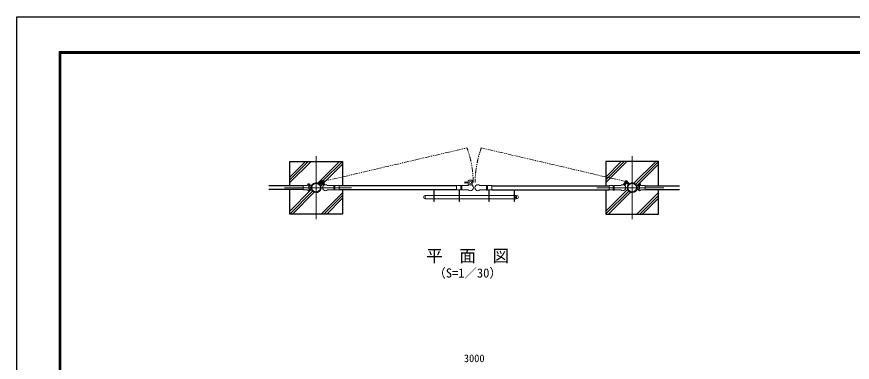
# Model space of a CAD drawing. Units: millimetres, scale not verified. Extents: x -6300 to 6300, y -4455 to 4455.
# Drawn here: x -6300 to 1629, y 1174 to 4455 of the extents above; entities that cross this region are included whole.
import ezdxf
from ezdxf.enums import TextEntityAlignment as Align

# ---------------------------------------------------------------- set-up
doc = ezdxf.new("R2010")
doc.units = ezdxf.units.MM
doc.header["$LTSCALE"] = 20
doc.linetypes.add('USER1', pattern=[50.8, 31.75, -6.35, 6.35, -6.35])
doc.linetypes.add('USER2', pattern=[5, 2.5, -0.5, 0.5, -0.5, 0.5, -0.5])
for name, color, linetype, lineweight in [('0-0_D-TTL-TXT', 7, 'Continuous', 25), ('0-1_D-STR1', 1, 'Continuous', 25), ('0-2_D-BMK', 2, 'USER1', 13), ('0-3_D-STR4', 7, 'Continuous', 25), ('0-5_D-DCR-HCH', 7, 'Continuous', 13), ('0-6_D-STR3', 3, 'Continuous', 13), ('0-7_0', 3, 'Continuous', 25), ('0-8_D-STR-DIM', 7, 'Continuous', 13), ('0-D_D-TTL', 7, 'Continuous', 25)]:
    doc.layers.add(name, color=color, linetype=linetype, lineweight=lineweight)
doc.styles.add('ＭＳ ゴシック', font='')
doc.styles.get('ＭＳ ゴシック').set_extended_font_data('MS Gothic')

msp = doc.modelspace()

# ---------------------------------------------------------------- linework, layer by layer
at = {"layer": '0-1_D-STR1'}
for p, q in [((-3580.91, 2849.93), (-3907.59, 2849.93)), ((-3580.91, 2814.93), (-3907.59, 2814.93)), ((-3279.91, 2851.1), (-3289.86, 2851.1)), ((-3279.91, 2813.1), (-3289.86, 2813.1)), ((-2125.71, 2851.1), (-3239.91, 2851.1)), ((-2125.71, 2813.1), (-3239.91, 2813.1)), ((-2075.66, 2851.1), (-2085.71, 2851.1)), ((-2075.66, 2813.1), (-2085.71, 2813.1)), ((-1843.16, 2851.1), (-1833.11, 2851.1)), ((-1843.16, 2813.1), (-1833.11, 2813.1)), ((-1793.11, 2851.1), (-678.91, 2851.1)), ((-1793.11, 2813.1), (-678.91, 2813.1)), ((-638.91, 2851.1), (-628.96, 2851.1)), ((-638.91, 2813.1), (-628.96, 2813.1)), ((-337.91, 2849.93), (-11.23, 2849.93)), ((-337.91, 2814.93), (-11.23, 2814.93))]:
    msp.add_line(p, q, dxfattribs=at)
for centre, radius in [((-3459.41, 2832.1), 44.55), ((-3459.41, 2832.1), 41.35), ((-459.41, 2832.1), 44.55), ((-459.41, 2832.1), 41.35)]:
    msp.add_circle(centre, radius, dxfattribs=at)
at = {"layer": '0-2_D-BMK', "linetype": 'USER2'}
for p, q in [((-3402.38, 2889.13), (-2027.44, 3209.92)), ((-516.44, 2889.13), (-1891.38, 3209.92))]:
    msp.add_line(p, q, dxfattribs=at)
at = {"layer": '0-2_D-BMK'}
for p, q in [((-3459.41, 2532.1), (-3459.41, 3132.1)), ((-459.41, 2532.1), (-459.41, 3132.1)), ((-3759.41, 2832.1), (-3109.41, 2832.1)), ((-159.41, 2832.1), (-809.41, 2832.1))]:
    msp.add_line(p, q, dxfattribs=at)
at = {"layer": '0-2_D-BMK', "linetype": 'USER2'}
for centre, start, end in [((-2929.09, 2879.89), 0.03308, 20.10396), ((-989.73, 2879.89), 159.89604, 179.96692)]:
    msp.add_arc(centre, 960.15, start, end, dxfattribs=at)
at = {"layer": '0-3_D-STR4'}
for p, q in [((-3709.41, 3082.1), (-3209.41, 3082.1)), ((-3709.41, 2849.93), (-3709.41, 3082.1)), ((-3209.41, 3082.1), (-3209.41, 2853.4)), ((-209.41, 3082.1), (-709.41, 3082.1)), ((-709.41, 3082.1), (-709.41, 2851.1)), ((-209.41, 2849.93), (-209.41, 3082.1)), ((-3709.41, 2582.1), (-3709.41, 2814.93)), ((-709.41, 2813.1), (-709.41, 2582.1)), ((-209.41, 2582.1), (-209.41, 2814.93)), ((-709.41, 2582.1), (-209.41, 2582.1))]:
    msp.add_line(p, q, dxfattribs=at)
msp.add_lwpolyline([(-3209.41, 2810.8), (-3209.41, 2582.1), (-3709.41, 2582.1)], dxfattribs=at)
at = {"layer": '0-5_D-DCR-HCH'}
for p, q in [((-3709.41, 2879.68), (-3506.99, 3082.1)), ((-3709.41, 2906.2), (-3533.51, 3082.1)), ((-3709.41, 2932.71), (-3560.03, 3082.1)), ((-3442.31, 2875.72), (-3235.93, 3082.1)), ((-3394.75, 2896.76), (-3209.41, 3082.1)), ((-3387.33, 2877.66), (-3209.41, 3055.58)), ((-709.41, 2880.11), (-506.99, 3082.53)), ((-709.41, 2906.62), (-533.51, 3082.53)), ((-709.41, 2933.14), (-560.03, 3082.53)), ((-442.62, 2875.84), (-236.35, 3082.1)), ((-426.5, 2865.44), (-209.84, 3082.1)), ((-410.59, 2854.83), (-209.41, 3056.01)), ((-3415.79, 2849.2), (-3398.02, 2866.97)), ((-3709.41, 2608.62), (-3507.99, 2810.03)), ((-3709.41, 2582.1), (-3492.54, 2798.97)), ((-3682.89, 2582.1), (-3476.51, 2788.48)), ((-3411.83, 2582.1), (-3209.41, 2784.52)), ((-709.41, 2609.04), (-503.15, 2815.31)), ((-709.41, 2582.53), (-492.75, 2799.19)), ((-683.32, 2582.1), (-476.82, 2788.6)), ((-683.32, 2582.1), (-476.82, 2788.6)), ((-411.83, 2582.53), (-209.41, 2784.94)), ((-3385.31, 2582.1), (-3209.41, 2758)), ((-3358.8, 2582.1), (-3209.41, 2731.48)), ((-385.31, 2582.53), (-209.41, 2758.43)), ((-358.8, 2582.53), (-209.41, 2731.91)), ((-3658.99, 2632.1), (-3659.41, 2632.53))]:
    msp.add_line(p, q, dxfattribs=at)
at = {"layer": '0-6_D-STR3'}
for p, q in [((-3540.91, 2852.93), (-3540.91, 2854.43)), ((-3520.91, 2856.43), (-3538.91, 2856.43)), ((-3537.18, 2856.43), (-3537.18, 2866.88)), ((-3537.18, 2856.43), (-3522.64, 2856.43)), ((-3524.45, 2867.42), (-3535.36, 2867.42)), ((-3533.55, 2856.43), (-3533.55, 2866.88)), ((-3532.55, 2867.45), (-3527.27, 2867.45)), ((-3526.27, 2856.43), (-3526.27, 2866.88)), ((-3522.64, 2856.43), (-3522.64, 2866.88)), ((-3502.86, 2854.83), (-3522.05, 2854.83)), ((-3500.38, 2854.83), (-3522.05, 2854.83)), ((-3430.49, 2871.35), (-3416.6, 2885.24)), ((-3429.82, 2868.76), (-3413.56, 2885.03)), ((-3422.75, 2861.69), (-3429.82, 2868.76)), ((-3420.16, 2861.02), (-3406.27, 2874.91)), ((-3414.97, 2883.61), (-3416.6, 2885.24)), ((-3406.48, 2877.96), (-3413.56, 2885.03)), ((-3406.27, 2874.91), (-3407.9, 2876.54)), ((-3401.31, 2877.27), (-3392.65, 2882.27)), ((-3388.81, 2855.62), (-3380.15, 2860.62)), ((-2043.16, 2886.39), (-2049.16, 2886.39)), ((-2043.16, 2876.39), (-2043.16, 2886.39)), ((-2014.66, 2884.39), (-2043.16, 2884.39)), ((-2014.66, 2878.39), (-2043.16, 2878.39)), ((-2009.66, 2904.39), (-2014.66, 2899.39)), ((-2014.66, 2853.34), (-2014.66, 2899.39)), ((-1981.66, 2904.39), (-2009.66, 2904.39)), ((-1976.66, 2899.39), (-1981.66, 2904.39)), ((-1976.66, 2853.34), (-1976.66, 2899.39)), ((-530.01, 2855.62), (-538.67, 2860.62)), ((-517.51, 2877.27), (-526.17, 2882.27)), ((-512.55, 2874.91), (-510.92, 2876.54)), ((-498.66, 2861.02), (-512.55, 2874.91)), ((-512.34, 2877.96), (-505.27, 2885.03)), ((-489, 2868.76), (-505.27, 2885.03)), ((-503.85, 2883.61), (-502.23, 2885.24)), ((-488.33, 2871.35), (-502.23, 2885.24)), ((-496.07, 2861.69), (-489, 2868.76)), ((-418.45, 2854.83), (-396.77, 2854.83)), ((-415.97, 2854.83), (-396.77, 2854.83)), ((-397.91, 2856.43), (-379.91, 2856.43)), ((-396.19, 2856.43), (-396.19, 2866.88)), ((-381.64, 2856.43), (-396.19, 2856.43)), ((-394.37, 2867.42), (-383.46, 2867.42)), ((-392.55, 2856.43), (-392.55, 2866.88)), ((-386.28, 2867.45), (-391.55, 2867.45)), ((-385.28, 2856.43), (-385.28, 2866.88)), ((-381.64, 2856.43), (-381.64, 2866.88)), ((-377.91, 2852.93), (-377.91, 2854.43)), ((-3580.91, 2811.93), (-3580.91, 2852.93)), ((-3540.91, 2852.93), (-3580.91, 2852.93)), ((-3540.91, 2811.93), (-3580.91, 2811.93)), ((-3540.91, 2810.43), (-3540.91, 2811.93)), ((-3520.91, 2808.43), (-3538.91, 2808.43)), ((-3535.66, 2808.43), (-3537.18, 2808.43)), ((-3537.18, 2808.43), (-3537.18, 2804.22)), ((-3537.18, 2808.43), (-3522.64, 2808.43)), ((-3535.36, 2803.69), (-3524.45, 2803.69)), ((-3533.55, 2808.43), (-3533.55, 2804.22)), ((-3526.27, 2808.43), (-3526.27, 2804.22)), ((-3515.66, 2849.93), (-3524.88, 2849.93)), ((-3515.66, 2849.93), (-3524.88, 2849.93)), ((-3515.66, 2814.93), (-3524.88, 2814.93)), ((-3515.66, 2814.93), (-3524.88, 2814.93)), ((-3524.16, 2808.43), (-3522.64, 2808.43)), ((-3501.57, 2852.53), (-3523.49, 2852.53)), ((-3501.57, 2852.53), (-3523.49, 2852.53)), ((-3501.89, 2812.33), (-3523.49, 2812.33)), ((-3522.64, 2808.43), (-3522.64, 2804.22)), ((-3500.74, 2810.03), (-3522.05, 2810.03)), ((-3515.66, 2814.93), (-3515.66, 2849.93)), ((-3346.44, 2851.8), (-3289.46, 2851.8)), ((-3346.44, 2812.4), (-3289.46, 2812.4)), ((-3289.46, 2851.8), (-3289.46, 2812.4)), ((-3239.91, 2853.4), (-3279.91, 2853.4)), ((-3279.91, 2810.8), (-3279.91, 2853.4)), ((-3239.91, 2810.8), (-3279.91, 2810.8)), ((-3239.91, 2810.8), (-3239.91, 2853.4)), ((-2342.81, 2702.2), (-2342.81, 2813.2)), ((-2338.31, 2702.2), (-2338.31, 2813.2)), ((-2085.71, 2853.4), (-2125.71, 2853.4)), ((-2125.71, 2810.8), (-2125.71, 2853.4)), ((-2085.71, 2810.8), (-2125.71, 2810.8)), ((-2102.31, 2702.2), (-2102.31, 2810.8)), ((-2097.81, 2702.2), (-2097.81, 2810.8)), ((-2085.71, 2810.8), (-2085.71, 2853.4)), ((-2018.68, 2851.8), (-2075.66, 2851.8)), ((-2075.66, 2851.8), (-2075.66, 2812.4)), ((-2018.68, 2812.4), (-2075.66, 2812.4)), ((-1900.14, 2851.8), (-1843.16, 2851.8)), ((-1900.14, 2812.4), (-1843.16, 2812.4)), ((-1843.16, 2851.8), (-1843.16, 2812.4)), ((-1833.11, 2853.4), (-1793.11, 2853.4)), ((-1833.11, 2810.8), (-1833.11, 2853.4)), ((-1833.11, 2810.8), (-1793.11, 2810.8)), ((-1821.01, 2702.2), (-1821.01, 2810.8)), ((-1816.51, 2702.2), (-1816.51, 2810.8)), ((-1793.11, 2810.8), (-1793.11, 2853.4)), ((-1580.51, 2702.1), (-1580.51, 2813.1)), ((-1576.01, 2702.1), (-1576.01, 2813.1)), ((-678.91, 2853.4), (-638.91, 2853.4)), ((-678.91, 2810.8), (-678.91, 2853.4)), ((-678.91, 2810.8), (-638.91, 2810.8)), ((-638.91, 2810.8), (-638.91, 2853.4)), ((-572.38, 2851.8), (-629.36, 2851.8)), ((-629.36, 2851.8), (-629.36, 2812.4)), ((-572.38, 2812.4), (-629.36, 2812.4)), ((-418.08, 2810.03), (-396.77, 2810.03)), ((-417.25, 2852.53), (-395.33, 2852.53)), ((-417.25, 2852.53), (-395.33, 2852.53)), ((-416.93, 2812.33), (-395.33, 2812.33)), ((-403.16, 2814.93), (-403.16, 2849.93)), ((-403.16, 2849.93), (-393.94, 2849.93)), ((-403.16, 2849.93), (-393.94, 2849.93)), ((-403.16, 2814.93), (-393.94, 2814.93)), ((-403.16, 2814.93), (-393.94, 2814.93)), ((-397.91, 2808.43), (-379.91, 2808.43)), ((-394.66, 2808.43), (-396.19, 2808.43)), ((-396.19, 2808.43), (-396.19, 2804.22)), ((-381.64, 2808.43), (-396.19, 2808.43)), ((-383.46, 2803.69), (-394.37, 2803.69)), ((-392.55, 2808.43), (-392.55, 2804.22)), ((-385.28, 2808.43), (-385.28, 2804.22)), ((-383.17, 2808.43), (-381.64, 2808.43)), ((-381.64, 2808.43), (-381.64, 2804.22)), ((-377.91, 2852.93), (-337.91, 2852.93)), ((-377.91, 2811.93), (-337.91, 2811.93)), ((-377.91, 2810.43), (-377.91, 2811.93)), ((-337.91, 2811.93), (-337.91, 2852.93)), ((-2423.06, 2759.2), (-2423.06, 2725.2)), ((-2423.06, 2759.2), (-2423.06, 2725.2)), ((-2342.81, 2759.2), (-2423.06, 2759.2)), ((-2342.81, 2725.2), (-2423.06, 2725.2)), ((-2338.31, 2702.2), (-2342.81, 2702.2)), ((-2102.31, 2759.2), (-2338.31, 2759.2)), ((-2102.31, 2725.2), (-2338.31, 2725.2)), ((-2102.31, 2702.2), (-2097.81, 2702.2)), ((-1821.01, 2759.2), (-2097.81, 2759.2)), ((-1821.01, 2725.2), (-2097.81, 2725.2)), ((-1816.51, 2702.2), (-1821.01, 2702.2)), ((-1580.51, 2759.1), (-1816.51, 2759.2)), ((-1580.51, 2725.1), (-1816.51, 2725.2)), ((-1580.51, 2702.1), (-1576.01, 2702.1)), ((-1557.06, 2759.2), (-1576.01, 2759.1)), ((-1557.06, 2725.2), (-1576.01, 2725.1)), ((-1557.06, 2759.2), (-1557.06, 2725.2))]:
    msp.add_line(p, q, dxfattribs=at)
msp.add_lwpolyline([(-2043.16, 2876.39), (-2049.16, 2876.39), (-2049.16, 2886.39)], dxfattribs=at)
for centre, radius in [((-3402.38, 2889.13), 10.8), ((-3402.38, 2889.13), 6.3), ((-1995.66, 2881.39), 10), ((-516.44, 2889.13), 10.8), ((-516.44, 2889.13), 6.3), ((-1565.06, 2742.2), 5)]:
    msp.add_circle(centre, radius, dxfattribs=at)
for centre, radius, start, end in [((-3538.91, 2854.43), 2, 90, 180), ((-3535.36, 2864.07), 3.35, 57.13278, 122.86722), ((-3529.91, 2854.82), 12.6, 73.22135, 106.77865), ((-3488.91, 2832.43), 40, 143.1301, 216.8699), ((-3524.45, 2864.07), 3.35, 57.13278, 122.86722), ((-3459.41, 2832.1), 46.85, 56.26344, 33.73656), ((-3432.11, 2872.97), 4.6, 236.26344, 315), ((-3432.11, 2872.97), 2.3, 236.26344, 315), ((-3418.54, 2859.4), 4.6, 135, 213.73656), ((-3418.54, 2859.4), 2.3, 135, 213.73656), ((-3369.46, 2832.1), 28.5, 48.15288, 311.84712), ((-1995.66, 2832.1), 28.5, 228.15288, 131.84712), ((-1923.16, 2832.1), 28.5, 48.15288, 311.84712), ((-549.36, 2832.1), 28.5, 228.15288, 131.84712), ((-459.41, 2832.1), 46.85, 146.26344, 123.73656), ((-500.28, 2859.4), 2.3, 326.26344, 45), ((-500.28, 2859.4), 4.6, 326.26344, 45), ((-486.71, 2872.97), 4.6, 225, 303.73656), ((-486.71, 2872.97), 2.3, 225, 303.73656), ((-429.91, 2832.43), 40, 323.1301, 36.8699), ((-394.37, 2864.07), 3.35, 57.13278, 122.86722), ((-388.91, 2854.82), 12.6, 73.22135, 106.77865), ((-383.46, 2864.07), 3.35, 57.13278, 122.86722), ((-379.91, 2854.43), 2, 0, 90), ((-3538.91, 2810.43), 2, 180, 270), ((-3538.91, 2810.43), 2, 180, 270), ((-3535.36, 2807.04), 3.35, 237.13278, 302.86722), ((-3529.91, 2810), 8.34, 229.17302, 310.82698), ((-3529.91, 2816.28), 12.6, 253.22135, 286.77865), ((-3524.45, 2807.04), 3.35, 237.13278, 302.86722), ((-3346.44, 2857.8), 6, 228.15288, 270), ((-3346.44, 2806.4), 6, 90, 131.84712), ((-2018.68, 2857.8), 6, 270, 311.84712), ((-2018.68, 2806.4), 6, 48.15288, 90), ((-1900.14, 2857.8), 6, 228.15288, 270), ((-1900.14, 2806.4), 6, 90, 131.84712), ((-572.38, 2857.8), 6, 270, 311.84712), ((-572.38, 2806.4), 6, 48.15288, 90), ((-394.37, 2807.04), 3.35, 237.13278, 302.86722), ((-388.91, 2810), 8.34, 229.17302, 310.82698), ((-388.91, 2816.28), 12.6, 253.22135, 286.77865), ((-383.46, 2807.04), 3.35, 237.13278, 302.86722), ((-379.91, 2810.43), 2, 270, 0), ((-379.91, 2810.43), 2, 270, 0), ((-2423.06, 2742.2), 17, 90, 270), ((-1557.06, 2742.2), 17, 270, 90)]:
    msp.add_arc(centre, radius, start, end, dxfattribs=at)
at = {"layer": '0-7_0'}
for p, q in [((-3422.75, 2861.69), (-3406.48, 2877.96)), ((-3402.31, 2874.39), (-3400.31, 2875.54)), ((-3389.56, 2852.31), (-3402.31, 2874.39)), ((-3401.31, 2877.27), (-3387.82, 2853.9)), ((-3392.65, 2882.27), (-3379.16, 2858.9)), ((-3391.65, 2880.54), (-3389.66, 2881.69)), ((-3376.91, 2859.61), (-3389.66, 2881.69)), ((-541.91, 2859.61), (-529.16, 2881.69)), ((-526.17, 2882.27), (-539.67, 2858.9)), ((-517.51, 2877.27), (-531, 2853.9)), ((-529.27, 2852.31), (-516.52, 2874.39)), ((-527.17, 2880.54), (-529.16, 2881.69)), ((-516.52, 2874.39), (-518.51, 2875.54)), ((-496.07, 2861.69), (-512.34, 2877.96))]:
    msp.add_line(p, q, dxfattribs=at)
at = {"layer": '0-D_D-TTL', "color": 2}
msp.add_lwpolyline([(-6300, 4455), (6300, 4455), (6300, -4455), (-6300, -4455)], close=True, dxfattribs=at)
at = {"layer": '0-D_D-TTL'}
for points in [[(-5895, 4125), (5895, 4125), (5895, -4125), (-5895, -4125)], [(-5891.25, 4121.25), (5891.25, 4121.25), (5891.25, -4121.25), (-5891.25, -4121.25)], [(-5887.5, 4117.5), (5887.5, 4117.5), (5887.5, -4117.5), (-5887.5, -4117.5)], [(-5883.75, 4113.75), (5883.75, 4113.75), (5883.75, -4113.75), (-5883.75, -4113.75)], [(-5880, 4110), (5880, 4110), (5880, -4110), (-5880, -4110)]]:
    msp.add_lwpolyline(points, close=True, dxfattribs=at)

# ---------------------------------------------------------------- texts
at = {"layer": '0-0_D-TTL-TXT', "style": 'ＭＳ ゴシック'}
for s, height, p in [('平\u3000面\u3000図', 115.4, (-2414.39, 2092.68)), ('（S=1／30）', 86.66, (-2346.17, 1952.89))]:
    msp.add_text(s, height=height, dxfattribs=at).set_placement(p, align=Align.BOTTOM_LEFT)
at = {"layer": '0-8_D-STR-DIM', "style": 'ＭＳ ゴシック'}
msp.add_text('3000', height=72.14, dxfattribs=at).set_placement((-2057.1, 1154.33), align=Align.BOTTOM_LEFT)

doc.saveas('drawing.dxf')
